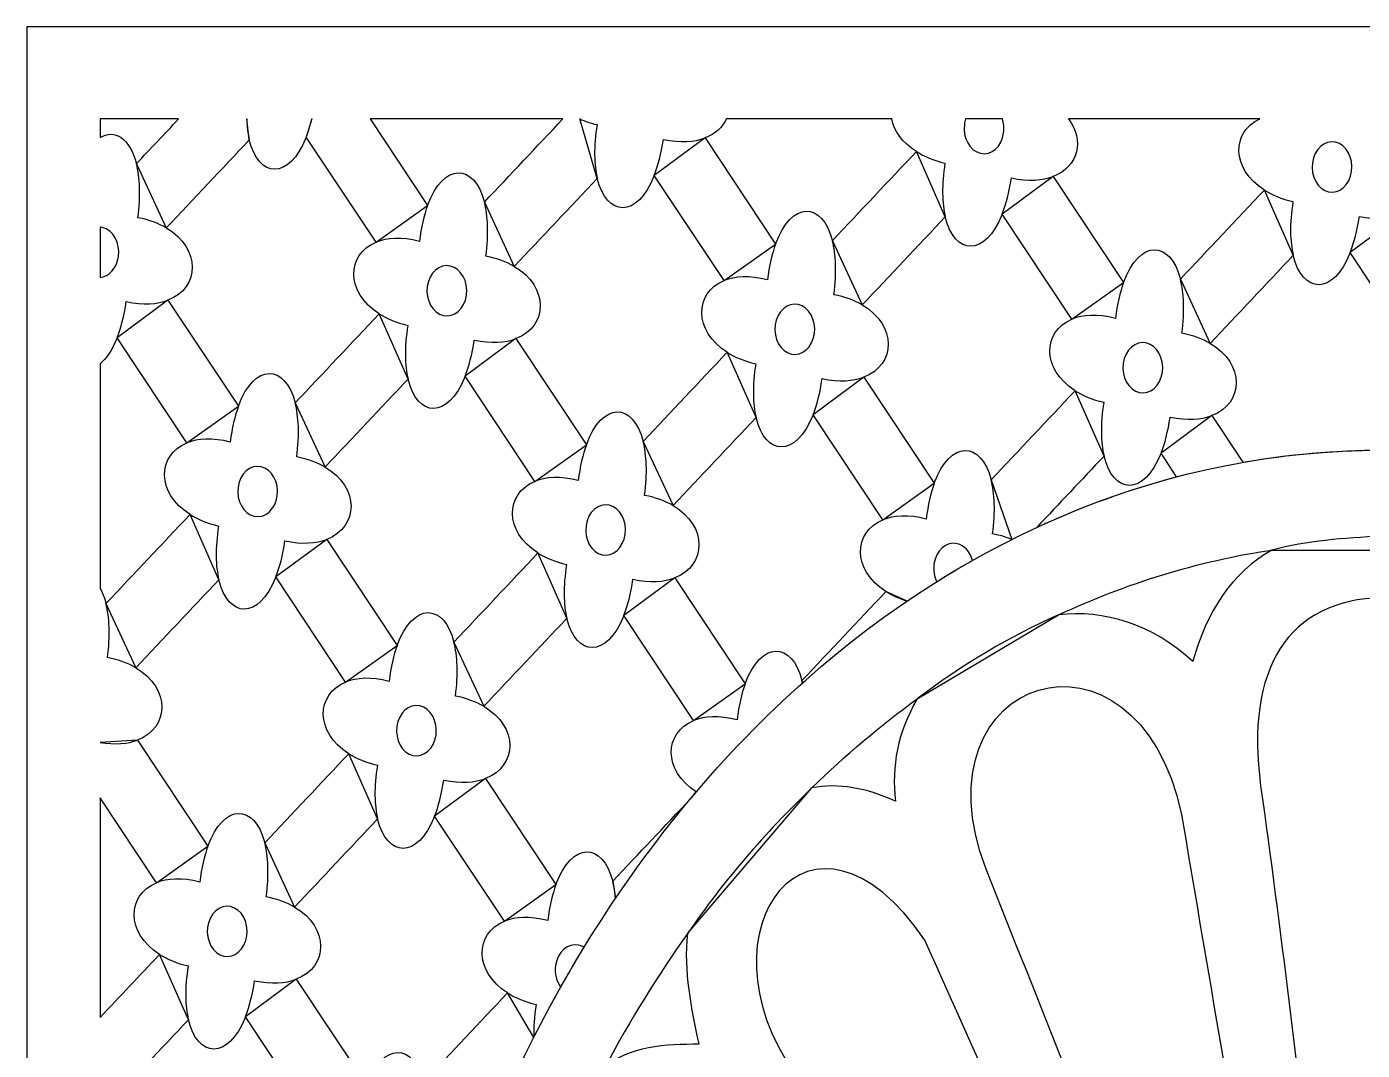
# Model space of a CAD drawing. Header units: centimetres. Extents: x 1.8 to 13.7, y -5.9 to 9.6.
# Drawn here: x 8.017 to 10.825, y 7.45 to 9.602 of the extents above; entities that cross this region are included whole.
import ezdxf

# ---------------------------------------------------------------- set-up
doc = ezdxf.new("R2010")
doc.units = ezdxf.units.CM
doc.header["$MEASUREMENT"] = 0
doc.layers.add('layer 1', color=7, linetype='Continuous')

msp = doc.modelspace()

# ---------------------------------------------------------------- linework, layer by layer
at = {"layer": 'layer 1', "color": 250}
for points, knots in [([(8.01713, 9.60241), (8.01713, 9.60241), (13.71558, 9.60241), (13.71558, 9.60241), (13.71558, 9.60241), (13.71558, 9.60241), (13.71558, -5.90262), (13.71558, -5.90262), (13.71558, -5.90262), (13.71558, -5.90262), (8.01713, -5.90262), (8.01713, -5.90262), (8.01713, -5.90262), (8.01713, -5.90262), (8.01713, 9.60241), (8.01713, 9.60241)], [0, 0, 0, 0, 0.2, 0.2, 0.2, 0.2, 0.4, 0.4, 0.4, 0.4, 0.6, 0.6, 0.6, 0.6, 1, 1, 1, 1]), ([(8.33637, 9.40844), (8.30684, 9.3771), (8.2773, 9.34574), (8.24775, 9.3144), (8.24775, 9.3144), (8.23397, 9.3685), (8.20144, 9.38808), (8.1712, 9.36942), (8.1712, 9.36942), (8.1712, 9.36942), (8.1712, 9.40844), (8.1712, 9.40844), (8.1712, 9.40844), (8.1712, 9.40844), (8.33637, 9.40844), (8.33637, 9.40844)], [0, 0, 0, 0, 0.2, 0.2, 0.2, 0.2, 0.4, 0.4, 0.4, 0.4, 0.6, 0.6, 0.6, 0.6, 1, 1, 1, 1]), ([(8.48507, 9.36455), (8.48202, 9.37731), (8.4801, 9.39197), (8.47956, 9.40844), (8.47956, 9.40844), (8.47956, 9.40844), (8.48507, 9.36455), (8.48507, 9.36455)], [0, 0, 0, 0, 0.3333333, 0.3333333, 0.3333333, 0.3333333, 1, 1, 1, 1]), ([(8.6167, 9.40844), (8.61324, 9.39427), (8.60923, 9.38159), (8.60478, 9.37035), (8.60478, 9.37035), (8.60478, 9.37035), (8.6167, 9.40844), (8.6167, 9.40844)], [0, 0, 0, 0, 0.3333333, 0.3333333, 0.3333333, 0.3333333, 1, 1, 1, 1]), ([(9.14413, 9.40844), (9.08916, 9.35012), (9.0342, 9.29181), (8.97923, 9.23349), (8.97923, 9.23349), (8.95817, 9.31614), (8.89335, 9.31824), (8.85978, 9.22642), (8.85978, 9.22642), (8.85978, 9.22642), (8.73898, 9.40844), (8.73898, 9.40844), (8.73898, 9.40844), (8.73898, 9.40844), (9.14413, 9.40844), (9.14413, 9.40844)], [0, 0, 0, 0, 0.2, 0.2, 0.2, 0.2, 0.4, 0.4, 0.4, 0.4, 0.6, 0.6, 0.6, 0.6, 1, 1, 1, 1]), ([(9.21655, 9.28363), (9.20976, 9.31212), (9.2085, 9.35002), (9.21596, 9.39655), (9.21596, 9.39655), (9.20259, 9.39969), (9.19046, 9.40371), (9.17953, 9.40844), (9.17953, 9.40844), (9.17953, 9.40844), (9.21655, 9.28363), (9.21655, 9.28363)], [0, 0, 0, 0, 0.25, 0.25, 0.25, 0.25, 0.5, 0.5, 0.5, 0.5, 1, 1, 1, 1]), ([(9.83543, 9.40844), (9.84042, 9.38389), (9.85736, 9.35886), (9.88733, 9.33995), (9.88733, 9.33995), (9.82846, 9.27749), (9.76958, 9.21504), (9.71072, 9.15257), (9.71072, 9.15257), (9.68964, 9.23522), (9.62484, 9.23732), (9.59126, 9.14552), (9.59126, 9.14552), (9.59126, 9.14552), (9.44321, 9.36858), (9.44321, 9.36858), (9.44321, 9.36858), (9.46509, 9.37694), (9.48012, 9.39134), (9.48795, 9.40844), (9.48795, 9.40844), (9.48795, 9.40844), (9.83543, 9.40844), (9.83543, 9.40844)], [0, 0, 0, 0, 0.1428571, 0.1428571, 0.1428571, 0.1428571, 0.2857143, 0.2857143, 0.2857143, 0.2857143, 0.4285714, 0.4285714, 0.4285714, 0.4285714, 0.5714286, 0.5714286, 0.5714286, 0.5714286, 0.7142857, 0.7142857, 0.7142857, 0.7142857, 1, 1, 1, 1]), ([(10.07071, 9.37911), (10.0667, 9.35042), (10.04494, 9.33115), (10.02225, 9.3362), (10.02225, 9.3362), (9.99956, 9.34127), (9.98432, 9.36879), (9.98832, 9.39748), (9.98832, 9.39748), (9.98885, 9.40131), (9.9897, 9.40497), (9.99084, 9.40844), (9.99084, 9.40844), (9.99084, 9.40844), (10.06816, 9.40844), (10.06816, 9.40844), (10.06816, 9.40844), (10.07111, 9.39945), (10.07213, 9.38936), (10.07071, 9.37911)], [0, 0, 0, 0, 0.1666667, 0.1666667, 0.1666667, 0.1666667, 0.3333333, 0.3333333, 0.3333333, 0.3333333, 0.5, 0.5, 0.5, 0.5, 0.6666667, 0.6666667, 0.6666667, 0.6666667, 1, 1, 1, 1]), ([(10.60948, 9.40844), (10.54993, 9.38188), (10.54826, 9.30358), (10.61881, 9.25903), (10.61881, 9.25903), (10.55993, 9.19657), (10.50106, 9.13412), (10.4422, 9.07167), (10.4422, 9.07167), (10.42114, 9.1543), (10.35632, 9.15641), (10.32274, 9.0646), (10.32274, 9.0646), (10.32274, 9.0646), (10.1747, 9.28768), (10.1747, 9.28768), (10.1747, 9.28768), (10.22811, 9.30805), (10.24077, 9.36452), (10.20722, 9.40844), (10.20722, 9.40844), (10.20722, 9.40844), (10.60948, 9.40844), (10.60948, 9.40844)], [0, 0, 0, 0, 0.1428571, 0.1428571, 0.1428571, 0.1428571, 0.2857143, 0.2857143, 0.2857143, 0.2857143, 0.4285714, 0.4285714, 0.4285714, 0.4285714, 0.5714286, 0.5714286, 0.5714286, 0.5714286, 0.7142857, 0.7142857, 0.7142857, 0.7142857, 1, 1, 1, 1]), ([(8.48507, 9.36455), (8.5044, 9.28345), (8.56865, 9.27887), (8.60478, 9.37035), (8.60478, 9.37035), (8.60478, 9.37035), (8.75141, 9.14943), (8.75141, 9.14943), (8.75141, 9.14943), (8.68929, 9.12403), (8.68654, 9.0441), (8.75811, 8.99889), (8.75811, 8.99889), (8.69923, 8.93644), (8.64036, 8.87399), (8.58149, 8.81153), (8.58149, 8.81153), (8.56043, 8.89417), (8.49562, 8.89629), (8.46204, 8.80447), (8.46204, 8.80447), (8.46204, 8.80447), (8.314, 9.02753), (8.314, 9.02753), (8.314, 9.02753), (8.38141, 9.05327), (8.38392, 9.13648), (8.31053, 9.17937), (8.31053, 9.17937), (8.36872, 9.2411), (8.42689, 9.30282), (8.48507, 9.36455)], [0, 0, 0, 0, 0.1111111, 0.1111111, 0.1111111, 0.1111111, 0.2222222, 0.2222222, 0.2222222, 0.2222222, 0.3333333, 0.3333333, 0.3333333, 0.3333333, 0.4444444, 0.4444444, 0.4444444, 0.4444444, 0.5555556, 0.5555556, 0.5555556, 0.5555556, 0.6666667, 0.6666667, 0.6666667, 0.6666667, 0.7777778, 0.7777778, 0.7777778, 0.7777778, 1, 1, 1, 1]), ([(9.44321, 9.36858), (9.42094, 9.36008), (9.39158, 9.35784), (9.35549, 9.36546), (9.35549, 9.36546), (9.35103, 9.33515), (9.34434, 9.3099), (9.33626, 9.28943), (9.33626, 9.28943), (9.33626, 9.28943), (9.44321, 9.36858), (9.44321, 9.36858)], [0, 0, 0, 0, 0.25, 0.25, 0.25, 0.25, 0.5, 0.5, 0.5, 0.5, 1, 1, 1, 1]), ([(10.80219, 9.29819), (10.79818, 9.26951), (10.77641, 9.25023), (10.75373, 9.25529), (10.75373, 9.25529), (10.73104, 9.26036), (10.7158, 9.28787), (10.71979, 9.31656), (10.71979, 9.31656), (10.7238, 9.34524), (10.74557, 9.36452), (10.76825, 9.35946), (10.76825, 9.35946), (10.79094, 9.35441), (10.80619, 9.32687), (10.80219, 9.29819)], [0, 0, 0, 0, 0.2, 0.2, 0.2, 0.2, 0.4, 0.4, 0.4, 0.4, 0.6, 0.6, 0.6, 0.6, 1, 1, 1, 1]), ([(9.94803, 9.20271), (9.94124, 9.2312), (9.93998, 9.2691), (9.94744, 9.31563), (9.94744, 9.31563), (9.92348, 9.32127), (9.90351, 9.32973), (9.88733, 9.33995), (9.88733, 9.33995), (9.88733, 9.33995), (9.94803, 9.20271), (9.94803, 9.20271)], [0, 0, 0, 0, 0.25, 0.25, 0.25, 0.25, 0.5, 0.5, 0.5, 0.5, 1, 1, 1, 1]), ([(8.24775, 9.3144), (8.25501, 9.28593), (8.25708, 9.24788), (8.25088, 9.20082), (8.25088, 9.20082), (8.27452, 9.19633), (8.29437, 9.18883), (8.31053, 9.17937), (8.31053, 9.17937), (8.31053, 9.17937), (8.24775, 9.3144), (8.24775, 9.3144)], [0, 0, 0, 0, 0.25, 0.25, 0.25, 0.25, 0.5, 0.5, 0.5, 0.5, 1, 1, 1, 1]), ([(9.21655, 9.28363), (9.23588, 9.20253), (9.30012, 9.19795), (9.33626, 9.28943), (9.33626, 9.28943), (9.33626, 9.28943), (9.48289, 9.06851), (9.48289, 9.06851), (9.48289, 9.06851), (9.42077, 9.04311), (9.41803, 8.96316), (9.48959, 8.91798), (9.48959, 8.91798), (9.43071, 8.85552), (9.37185, 8.79307), (9.31297, 8.73061), (9.31297, 8.73061), (9.29191, 8.81325), (9.22709, 8.81537), (9.19353, 8.72355), (9.19353, 8.72355), (9.19353, 8.72355), (9.04548, 8.94663), (9.04548, 8.94663), (9.04548, 8.94663), (9.1129, 8.97235), (9.1154, 9.05557), (9.04201, 9.09845), (9.04201, 9.09845), (9.10019, 9.16018), (9.15837, 9.2219), (9.21655, 9.28363)], [0, 0, 0, 0, 0.1111111, 0.1111111, 0.1111111, 0.1111111, 0.2222222, 0.2222222, 0.2222222, 0.2222222, 0.3333333, 0.3333333, 0.3333333, 0.3333333, 0.4444444, 0.4444444, 0.4444444, 0.4444444, 0.5555556, 0.5555556, 0.5555556, 0.5555556, 0.6666667, 0.6666667, 0.6666667, 0.6666667, 0.7777778, 0.7777778, 0.7777778, 0.7777778, 1, 1, 1, 1]), ([(10.1747, 9.28766), (10.15241, 9.27916), (10.12305, 9.27692), (10.08697, 9.28452), (10.08697, 9.28452), (10.08252, 9.25423), (10.07584, 9.22898), (10.06775, 9.20853), (10.06775, 9.20853), (10.06775, 9.20853), (10.1747, 9.28766), (10.1747, 9.28766)], [0, 0, 0, 0, 0.25, 0.25, 0.25, 0.25, 0.5, 0.5, 0.5, 0.5, 1, 1, 1, 1]), ([(10.6795, 9.12179), (10.67273, 9.15028), (10.67146, 9.18818), (10.67893, 9.23472), (10.67893, 9.23472), (10.65496, 9.24035), (10.63499, 9.24881), (10.61881, 9.25903), (10.61881, 9.25903), (10.61881, 9.25903), (10.6795, 9.12179), (10.6795, 9.12179)], [0, 0, 0, 0, 0.25, 0.25, 0.25, 0.25, 0.5, 0.5, 0.5, 0.5, 1, 1, 1, 1]), ([(8.75141, 9.14943), (8.77416, 9.15874), (8.80487, 9.16073), (8.84282, 9.151), (8.84282, 9.151), (8.84637, 9.18091), (8.8523, 9.20598), (8.85978, 9.22642), (8.85978, 9.22642), (8.85978, 9.22642), (8.75141, 9.14943), (8.75141, 9.14943)], [0, 0, 0, 0, 0.25, 0.25, 0.25, 0.25, 0.5, 0.5, 0.5, 0.5, 1, 1, 1, 1]), ([(8.97923, 9.23349), (8.98649, 9.205), (8.98857, 9.16697), (8.98235, 9.1199), (8.98235, 9.1199), (9.00601, 9.11541), (9.02584, 9.10791), (9.04201, 9.09845), (9.04201, 9.09845), (9.04201, 9.09845), (8.97923, 9.23349), (8.97923, 9.23349)], [0, 0, 0, 0, 0.25, 0.25, 0.25, 0.25, 0.5, 0.5, 0.5, 0.5, 1, 1, 1, 1]), ([(8.21001, 9.11898), (8.20658, 9.09439), (8.1901, 9.07673), (8.1712, 9.07536), (8.1712, 9.07536), (8.1712, 9.07536), (8.1712, 9.18096), (8.1712, 9.18096), (8.1712, 9.18096), (8.17281, 9.18085), (8.17444, 9.1806), (8.17608, 9.18025), (8.17608, 9.18025), (8.19876, 9.17518), (8.21401, 9.14766), (8.21001, 9.11898)], [0, 0, 0, 0, 0.2, 0.2, 0.2, 0.2, 0.4, 0.4, 0.4, 0.4, 0.6, 0.6, 0.6, 0.6, 1, 1, 1, 1]), ([(9.94803, 9.20271), (9.96736, 9.12162), (10.0316, 9.11703), (10.06775, 9.20853), (10.06775, 9.20853), (10.06775, 9.20853), (10.21436, 8.9876), (10.21436, 8.9876), (10.21436, 8.9876), (10.15226, 8.96219), (10.14951, 8.88226), (10.22106, 8.83706), (10.22106, 8.83706), (10.1622, 8.7746), (10.10333, 8.71215), (10.04446, 8.6497), (10.04446, 8.6497), (10.02339, 8.73233), (9.95857, 8.73444), (9.92501, 8.64263), (9.92501, 8.64263), (9.92501, 8.64263), (9.77696, 8.86571), (9.77696, 8.86571), (9.77696, 8.86571), (9.84438, 8.89143), (9.84688, 8.97465), (9.7735, 9.01754), (9.7735, 9.01754), (9.83167, 9.07928), (9.88986, 9.14099), (9.94803, 9.20271)], [0, 0, 0, 0, 0.1111111, 0.1111111, 0.1111111, 0.1111111, 0.2222222, 0.2222222, 0.2222222, 0.2222222, 0.3333333, 0.3333333, 0.3333333, 0.3333333, 0.4444444, 0.4444444, 0.4444444, 0.4444444, 0.5555556, 0.5555556, 0.5555556, 0.5555556, 0.6666667, 0.6666667, 0.6666667, 0.6666667, 0.7777778, 0.7777778, 0.7777778, 0.7777778, 1, 1, 1, 1]), ([(10.90618, 9.20674), (10.88389, 9.19824), (10.85453, 9.19601), (10.81846, 9.20362), (10.81846, 9.20362), (10.814, 9.17333), (10.80731, 9.14806), (10.79923, 9.12761), (10.79923, 9.12761), (10.79923, 9.12761), (10.90618, 9.20674), (10.90618, 9.20674)], [0, 0, 0, 0, 0.25, 0.25, 0.25, 0.25, 0.5, 0.5, 0.5, 0.5, 1, 1, 1, 1]), ([(9.71072, 9.15257), (9.71797, 9.12409), (9.72004, 9.08605), (9.71383, 9.03898), (9.71383, 9.03898), (9.73749, 9.03449), (9.75732, 9.027), (9.77349, 9.01754), (9.77349, 9.01754), (9.77349, 9.01754), (9.71072, 9.15257), (9.71072, 9.15257)], [0, 0, 0, 0, 0.25, 0.25, 0.25, 0.25, 0.5, 0.5, 0.5, 0.5, 1, 1, 1, 1]), ([(9.48289, 9.06851), (9.50565, 9.07782), (9.53634, 9.07981), (9.57431, 9.07008), (9.57431, 9.07008), (9.57786, 9.09999), (9.58379, 9.12507), (9.59126, 9.14552), (9.59126, 9.14552), (9.59126, 9.14552), (9.48289, 9.06851), (9.48289, 9.06851)], [0, 0, 0, 0, 0.25, 0.25, 0.25, 0.25, 0.5, 0.5, 0.5, 0.5, 1, 1, 1, 1]), ([(10.91059, 8.71163), (10.89588, 8.71202), (10.88116, 8.71221), (10.86639, 8.71221), (10.86639, 8.71221), (10.76709, 8.71221), (10.66933, 8.70348), (10.57359, 8.68664), (10.57359, 8.68664), (10.57359, 8.68664), (10.50845, 8.78479), (10.50845, 8.78479), (10.50845, 8.78479), (10.57586, 8.81051), (10.57837, 8.89373), (10.50498, 8.93663), (10.50498, 8.93663), (10.56315, 8.99834), (10.62133, 9.06007), (10.6795, 9.12179), (10.6795, 9.12179), (10.69884, 9.0407), (10.76308, 9.03611), (10.79923, 9.12761), (10.79923, 9.12761), (10.79923, 9.12761), (10.94584, 8.90669), (10.94584, 8.90669), (10.94584, 8.90669), (10.88374, 8.88127), (10.88098, 8.80134), (10.95256, 8.75614), (10.95256, 8.75614), (10.93857, 8.7413), (10.92458, 8.72647), (10.91059, 8.71163)], [0, 0, 0, 0, 0.1, 0.1, 0.1, 0.1, 0.2, 0.2, 0.2, 0.2, 0.3, 0.3, 0.3, 0.3, 0.4, 0.4, 0.4, 0.4, 0.5, 0.5, 0.5, 0.5, 0.6, 0.6, 0.6, 0.6, 0.7, 0.7, 0.7, 0.7, 0.8, 0.8, 0.8, 0.8, 1, 1, 1, 1]), ([(8.94149, 9.03806), (8.93748, 9.00937), (8.91571, 8.9901), (8.89303, 8.99515), (8.89303, 8.99515), (8.87034, 9.00022), (8.8551, 9.02774), (8.85909, 9.05642), (8.85909, 9.05642), (8.8631, 9.08511), (8.88487, 9.10438), (8.90755, 9.09933), (8.90755, 9.09933), (8.93024, 9.09426), (8.94549, 9.06674), (8.94149, 9.03806)], [0, 0, 0, 0, 0.2, 0.2, 0.2, 0.2, 0.4, 0.4, 0.4, 0.4, 0.6, 0.6, 0.6, 0.6, 1, 1, 1, 1]), ([(10.4422, 9.07167), (10.44946, 9.04318), (10.45152, 9.00513), (10.44532, 8.95806), (10.44532, 8.95806), (10.46897, 8.95358), (10.48881, 8.94608), (10.50498, 8.93663), (10.50498, 8.93663), (10.50498, 8.93663), (10.4422, 9.07167), (10.4422, 9.07167)], [0, 0, 0, 0, 0.25, 0.25, 0.25, 0.25, 0.5, 0.5, 0.5, 0.5, 1, 1, 1, 1]), ([(10.21436, 8.98759), (10.23713, 8.9969), (10.26782, 8.99891), (10.30579, 8.98918), (10.30579, 8.98918), (10.30934, 9.01907), (10.31527, 9.04416), (10.32275, 9.06459), (10.32275, 9.06459), (10.32275, 9.06459), (10.21436, 8.98759), (10.21436, 8.98759)], [0, 0, 0, 0, 0.25, 0.25, 0.25, 0.25, 0.5, 0.5, 0.5, 0.5, 1, 1, 1, 1]), ([(8.314, 9.02753), (8.29171, 9.01903), (8.26235, 9.01679), (8.22628, 9.0244), (8.22628, 9.0244), (8.22182, 8.9941), (8.21513, 8.96885), (8.20705, 8.94839), (8.20705, 8.94839), (8.20705, 8.94839), (8.314, 9.02753), (8.314, 9.02753)], [0, 0, 0, 0, 0.25, 0.25, 0.25, 0.25, 0.5, 0.5, 0.5, 0.5, 1, 1, 1, 1]), ([(9.67297, 8.95714), (9.66897, 8.92846), (9.64719, 8.90918), (9.6245, 8.91423), (9.6245, 8.91423), (9.60182, 8.9193), (9.58657, 8.94682), (9.59057, 8.97551), (9.59057, 8.97551), (9.59458, 9.00419), (9.61634, 9.02346), (9.63903, 9.01841), (9.63903, 9.01841), (9.66173, 9.01336), (9.67696, 8.98582), (9.67297, 8.95714)], [0, 0, 0, 0, 0.2, 0.2, 0.2, 0.2, 0.4, 0.4, 0.4, 0.4, 0.6, 0.6, 0.6, 0.6, 1, 1, 1, 1]), ([(8.8188, 8.86166), (8.81203, 8.89015), (8.81076, 8.92805), (8.81823, 8.97458), (8.81823, 8.97458), (8.79426, 8.98022), (8.77429, 8.98867), (8.75811, 8.99889), (8.75811, 8.99889), (8.75811, 8.99889), (8.8188, 8.86166), (8.8188, 8.86166)], [0, 0, 0, 0, 0.25, 0.25, 0.25, 0.25, 0.5, 0.5, 0.5, 0.5, 1, 1, 1, 1]), ([(8.1712, 8.89331), (8.1843, 8.90426), (8.1968, 8.92245), (8.20705, 8.94839), (8.20705, 8.94839), (8.20705, 8.94839), (8.35366, 8.72746), (8.35366, 8.72746), (8.35366, 8.72746), (8.29156, 8.70206), (8.28881, 8.62213), (8.36038, 8.57692), (8.36038, 8.57692), (8.3015, 8.51447), (8.24263, 8.45202), (8.18376, 8.38956), (8.18376, 8.38956), (8.18052, 8.40228), (8.17623, 8.41308), (8.1712, 8.42194), (8.1712, 8.42194), (8.1712, 8.42194), (8.1712, 8.89331), (8.1712, 8.89331)], [0, 0, 0, 0, 0.1428571, 0.1428571, 0.1428571, 0.1428571, 0.2857143, 0.2857143, 0.2857143, 0.2857143, 0.4285714, 0.4285714, 0.4285714, 0.4285714, 0.5714286, 0.5714286, 0.5714286, 0.5714286, 0.7142857, 0.7142857, 0.7142857, 0.7142857, 1, 1, 1, 1]), ([(9.04548, 8.94663), (9.02319, 8.93812), (8.99383, 8.93587), (8.95776, 8.94349), (8.95776, 8.94349), (8.9533, 8.91318), (8.94661, 8.88793), (8.93853, 8.86747), (8.93853, 8.86747), (8.93853, 8.86747), (9.04548, 8.94663), (9.04548, 8.94663)], [0, 0, 0, 0, 0.25, 0.25, 0.25, 0.25, 0.5, 0.5, 0.5, 0.5, 1, 1, 1, 1]), ([(10.40444, 8.87622), (10.40045, 8.84754), (10.37868, 8.82826), (10.35599, 8.83333), (10.35599, 8.83333), (10.33331, 8.83839), (10.31806, 8.8659), (10.32206, 8.89459), (10.32206, 8.89459), (10.32606, 8.92329), (10.34782, 8.94255), (10.37052, 8.93749), (10.37052, 8.93749), (10.39321, 8.93244), (10.40845, 8.90491), (10.40444, 8.87622)], [0, 0, 0, 0, 0.2, 0.2, 0.2, 0.2, 0.4, 0.4, 0.4, 0.4, 0.6, 0.6, 0.6, 0.6, 1, 1, 1, 1]), ([(9.55029, 8.78074), (9.54351, 8.80923), (9.54224, 8.84713), (9.54971, 8.89366), (9.54971, 8.89366), (9.52575, 8.8993), (9.50577, 8.90776), (9.48959, 8.91798), (9.48959, 8.91798), (9.48959, 8.91798), (9.55029, 8.78074), (9.55029, 8.78074)], [0, 0, 0, 0, 0.25, 0.25, 0.25, 0.25, 0.5, 0.5, 0.5, 0.5, 1, 1, 1, 1]), ([(8.8188, 8.86166), (8.83814, 8.78056), (8.90239, 8.77598), (8.93853, 8.86747), (8.93853, 8.86747), (8.93853, 8.86747), (9.08514, 8.64655), (9.08514, 8.64655), (9.08514, 8.64655), (9.02304, 8.62114), (9.02028, 8.54121), (9.09185, 8.49602), (9.09185, 8.49602), (9.03298, 8.43355), (8.9741, 8.3711), (8.91524, 8.30864), (8.91524, 8.30864), (8.89417, 8.3913), (8.82936, 8.3934), (8.79578, 8.30158), (8.79578, 8.30158), (8.79578, 8.30158), (8.64775, 8.52466), (8.64775, 8.52466), (8.64775, 8.52466), (8.71516, 8.55038), (8.71767, 8.6336), (8.64428, 8.6765), (8.64428, 8.6765), (8.70245, 8.73821), (8.76063, 8.79994), (8.8188, 8.86166)], [0, 0, 0, 0, 0.1111111, 0.1111111, 0.1111111, 0.1111111, 0.2222222, 0.2222222, 0.2222222, 0.2222222, 0.3333333, 0.3333333, 0.3333333, 0.3333333, 0.4444444, 0.4444444, 0.4444444, 0.4444444, 0.5555556, 0.5555556, 0.5555556, 0.5555556, 0.6666667, 0.6666667, 0.6666667, 0.6666667, 0.7777778, 0.7777778, 0.7777778, 0.7777778, 1, 1, 1, 1]), ([(9.77696, 8.86571), (9.75467, 8.85719), (9.72532, 8.85495), (9.68923, 8.86257), (9.68923, 8.86257), (9.68478, 8.83228), (9.67809, 8.80701), (9.67001, 8.78656), (9.67001, 8.78656), (9.67001, 8.78656), (9.77696, 8.86571), (9.77696, 8.86571)], [0, 0, 0, 0, 0.25, 0.25, 0.25, 0.25, 0.5, 0.5, 0.5, 0.5, 1, 1, 1, 1]), ([(10.28177, 8.69982), (10.27498, 8.72831), (10.27373, 8.76623), (10.28118, 8.81276), (10.28118, 8.81276), (10.25723, 8.81838), (10.23726, 8.82684), (10.22106, 8.83706), (10.22106, 8.83706), (10.22106, 8.83706), (10.28177, 8.69982), (10.28177, 8.69982)], [0, 0, 0, 0, 0.25, 0.25, 0.25, 0.25, 0.5, 0.5, 0.5, 0.5, 1, 1, 1, 1]), ([(8.35366, 8.72746), (8.37643, 8.73677), (8.40712, 8.73878), (8.44509, 8.72904), (8.44509, 8.72904), (8.44864, 8.75894), (8.45457, 8.78403), (8.46204, 8.80447), (8.46204, 8.80447), (8.46204, 8.80447), (8.35366, 8.72746), (8.35366, 8.72746)], [0, 0, 0, 0, 0.25, 0.25, 0.25, 0.25, 0.5, 0.5, 0.5, 0.5, 1, 1, 1, 1]), ([(8.58149, 8.81152), (8.58876, 8.78304), (8.59082, 8.745), (8.58462, 8.69793), (8.58462, 8.69793), (8.60827, 8.69344), (8.62811, 8.68594), (8.64428, 8.67648), (8.64428, 8.67648), (8.64428, 8.67648), (8.58149, 8.81152), (8.58149, 8.81152)], [0, 0, 0, 0, 0.25, 0.25, 0.25, 0.25, 0.5, 0.5, 0.5, 0.5, 1, 1, 1, 1]), ([(9.55029, 8.78074), (9.56963, 8.69965), (9.63387, 8.69506), (9.67001, 8.78656), (9.67001, 8.78656), (9.67001, 8.78656), (9.81663, 8.56564), (9.81663, 8.56564), (9.81663, 8.56564), (9.75452, 8.54024), (9.75176, 8.46029), (9.82333, 8.41509), (9.82333, 8.41509), (9.76446, 8.35263), (9.70559, 8.29018), (9.64672, 8.22773), (9.64672, 8.22773), (9.62566, 8.31036), (9.56084, 8.31248), (9.52726, 8.22066), (9.52726, 8.22066), (9.52726, 8.22066), (9.37923, 8.44374), (9.37923, 8.44374), (9.37923, 8.44374), (9.44663, 8.46946), (9.44915, 8.55268), (9.37576, 8.59558), (9.37576, 8.59558), (9.43394, 8.65729), (9.49211, 8.71902), (9.55029, 8.78074)], [0, 0, 0, 0, 0.1111111, 0.1111111, 0.1111111, 0.1111111, 0.2222222, 0.2222222, 0.2222222, 0.2222222, 0.3333333, 0.3333333, 0.3333333, 0.3333333, 0.4444444, 0.4444444, 0.4444444, 0.4444444, 0.5555556, 0.5555556, 0.5555556, 0.5555556, 0.6666667, 0.6666667, 0.6666667, 0.6666667, 0.7777778, 0.7777778, 0.7777778, 0.7777778, 1, 1, 1, 1]), ([(10.50845, 8.78479), (10.48616, 8.77629), (10.4568, 8.77404), (10.42071, 8.78165), (10.42071, 8.78165), (10.41625, 8.75136), (10.40958, 8.72611), (10.4015, 8.70564), (10.4015, 8.70564), (10.4015, 8.70564), (10.50845, 8.78479), (10.50845, 8.78479)], [0, 0, 0, 0, 0.25, 0.25, 0.25, 0.25, 0.5, 0.5, 0.5, 0.5, 1, 1, 1, 1]), ([(13.56158, 6.32335), (13.58597, 6.68751), (13.33449, 7.01654), (12.84478, 6.99225), (12.84478, 6.99225), (12.69162, 7.49438), (12.42203, 7.92436), (12.07824, 8.22883), (12.07824, 8.22883), (11.73444, 8.53329), (11.31642, 8.71221), (10.86639, 8.71221), (10.86639, 8.71221), (10.41637, 8.71221), (9.99836, 8.53329), (9.65456, 8.22883), (9.65456, 8.22883), (9.31076, 7.92436), (9.04118, 7.49438), (8.88802, 6.99225), (8.88802, 6.99225), (8.39325, 7.0168), (8.14166, 6.68069), (8.17207, 6.31206), (8.17207, 6.31206), (8.17207, 6.31206), (13.56158, 6.32335), (13.56158, 6.32335)], [0, 0, 0, 0, 0.125, 0.125, 0.125, 0.125, 0.25, 0.25, 0.25, 0.25, 0.375, 0.375, 0.375, 0.375, 0.5, 0.5, 0.5, 0.5, 0.625, 0.625, 0.625, 0.625, 0.75, 0.75, 0.75, 0.75, 1, 1, 1, 1]), ([(9.08516, 8.64654), (9.10791, 8.65585), (9.13861, 8.65786), (9.17657, 8.64812), (9.17657, 8.64812), (9.18012, 8.67802), (9.18605, 8.70311), (9.19353, 8.72355), (9.19353, 8.72355), (9.19353, 8.72355), (9.08516, 8.64654), (9.08516, 8.64654)], [0, 0, 0, 0, 0.25, 0.25, 0.25, 0.25, 0.5, 0.5, 0.5, 0.5, 1, 1, 1, 1]), ([(9.31297, 8.73061), (9.32024, 8.70212), (9.3223, 8.66408), (9.3161, 8.61701), (9.3161, 8.61701), (9.33975, 8.61252), (9.35959, 8.60503), (9.37576, 8.59558), (9.37576, 8.59558), (9.37576, 8.59558), (9.31297, 8.73061), (9.31297, 8.73061)], [0, 0, 0, 0, 0.25, 0.25, 0.25, 0.25, 0.5, 0.5, 0.5, 0.5, 1, 1, 1, 1]), ([(10.43438, 8.65608), (10.33358, 8.62951), (10.23536, 8.59382), (10.1403, 8.54975), (10.1403, 8.54975), (10.18746, 8.59978), (10.23462, 8.64979), (10.28177, 8.69982), (10.28177, 8.69982), (10.3011, 8.61873), (10.36535, 8.61414), (10.4015, 8.70564), (10.4015, 8.70564), (10.4015, 8.70564), (10.43438, 8.65608), (10.43438, 8.65608)], [0, 0, 0, 0, 0.2, 0.2, 0.2, 0.2, 0.4, 0.4, 0.4, 0.4, 0.6, 0.6, 0.6, 0.6, 1, 1, 1, 1]), ([(8.54374, 8.61609), (8.53975, 8.5874), (8.51798, 8.56813), (8.49529, 8.5732), (8.49529, 8.5732), (8.47261, 8.57825), (8.45736, 8.60577), (8.46136, 8.63445), (8.46136, 8.63445), (8.46536, 8.66314), (8.48712, 8.68241), (8.50982, 8.67736), (8.50982, 8.67736), (8.53251, 8.67231), (8.54775, 8.64479), (8.54374, 8.61609)], [0, 0, 0, 0, 0.2, 0.2, 0.2, 0.2, 0.4, 0.4, 0.4, 0.4, 0.6, 0.6, 0.6, 0.6, 1, 1, 1, 1]), ([(10.04446, 8.6497), (10.05171, 8.62121), (10.05379, 8.58316), (10.04758, 8.53609), (10.04758, 8.53609), (10.06244, 8.53327), (10.07578, 8.52927), (10.08767, 8.52435), (10.08767, 8.52435), (10.08767, 8.52435), (10.04446, 8.6497), (10.04446, 8.6497)], [0, 0, 0, 0, 0.25, 0.25, 0.25, 0.25, 0.5, 0.5, 0.5, 0.5, 1, 1, 1, 1]), ([(9.81663, 8.56564), (9.83938, 8.57493), (9.87009, 8.57694), (9.90806, 8.56721), (9.90806, 8.56721), (9.91161, 8.59711), (9.91753, 8.62219), (9.92501, 8.64263), (9.92501, 8.64263), (9.92501, 8.64263), (9.81663, 8.56564), (9.81663, 8.56564)], [0, 0, 0, 0, 0.25, 0.25, 0.25, 0.25, 0.5, 0.5, 0.5, 0.5, 1, 1, 1, 1]), ([(9.27523, 8.53517), (9.27122, 8.50649), (9.24946, 8.48723), (9.22677, 8.49228), (9.22677, 8.49228), (9.20409, 8.49733), (9.18884, 8.52485), (9.19284, 8.55354), (9.19284, 8.55354), (9.19683, 8.58224), (9.21861, 8.60149), (9.2413, 8.59644), (9.2413, 8.59644), (9.26399, 8.59139), (9.27923, 8.56385), (9.27523, 8.53517)], [0, 0, 0, 0, 0.2, 0.2, 0.2, 0.2, 0.4, 0.4, 0.4, 0.4, 0.6, 0.6, 0.6, 0.6, 1, 1, 1, 1]), ([(8.42107, 8.43969), (8.41428, 8.4682), (8.41303, 8.5061), (8.42048, 8.55263), (8.42048, 8.55263), (8.39653, 8.55827), (8.37656, 8.5667), (8.36038, 8.57692), (8.36038, 8.57692), (8.36038, 8.57692), (8.42107, 8.43969), (8.42107, 8.43969)], [0, 0, 0, 0, 0.25, 0.25, 0.25, 0.25, 0.5, 0.5, 0.5, 0.5, 1, 1, 1, 1]), ([(8.64775, 8.52466), (8.62546, 8.51615), (8.5961, 8.51392), (8.56001, 8.52152), (8.56001, 8.52152), (8.55555, 8.49123), (8.54888, 8.46596), (8.5408, 8.44551), (8.5408, 8.44551), (8.5408, 8.44551), (8.64775, 8.52466), (8.64775, 8.52466)], [0, 0, 0, 0, 0.25, 0.25, 0.25, 0.25, 0.5, 0.5, 0.5, 0.5, 1, 1, 1, 1]), ([(10.00515, 8.48028), (9.97985, 8.46596), (9.9548, 8.45104), (9.93003, 8.43553), (9.93003, 8.43553), (9.92476, 8.44622), (9.92246, 8.45929), (9.92432, 8.47263), (9.92432, 8.47263), (9.92833, 8.50132), (9.95009, 8.52059), (9.97278, 8.51552), (9.97278, 8.51552), (9.98834, 8.51206), (10.00041, 8.49801), (10.00515, 8.48028)], [0, 0, 0, 0, 0.2, 0.2, 0.2, 0.2, 0.4, 0.4, 0.4, 0.4, 0.6, 0.6, 0.6, 0.6, 1, 1, 1, 1]), ([(10.63468, 8.50226), (10.70819, 8.52109), (10.78436, 8.52764), (10.86639, 8.53106), (10.86639, 8.53106), (10.94843, 8.52764), (11.0246, 8.52109), (11.09812, 8.50226), (11.09812, 8.50226), (11.09812, 8.50226), (10.63468, 8.50226), (10.63468, 8.50226)], [0, 0, 0, 0, 0.25, 0.25, 0.25, 0.25, 0.5, 0.5, 0.5, 0.5, 1, 1, 1, 1]), ([(9.15256, 8.35879), (9.14576, 8.38726), (9.1445, 8.42518), (9.15197, 8.47171), (9.15197, 8.47171), (9.12801, 8.47733), (9.10803, 8.48579), (9.09185, 8.49602), (9.09185, 8.49602), (9.09185, 8.49602), (9.15256, 8.35879), (9.15256, 8.35879)], [0, 0, 0, 0, 0.25, 0.25, 0.25, 0.25, 0.5, 0.5, 0.5, 0.5, 1, 1, 1, 1]), ([(10.63468, 8.50226), (10.47901, 8.47898), (10.32882, 8.43256), (10.18631, 8.36582), (10.18631, 8.36582), (10.28032, 8.37703), (10.38341, 8.34713), (10.46834, 8.2675), (10.46834, 8.2675), (10.49656, 8.37158), (10.55125, 8.45556), (10.63468, 8.50226)], [0, 0, 0, 0, 0.25, 0.25, 0.25, 0.25, 0.5, 0.5, 0.5, 0.5, 1, 1, 1, 1]), ([(8.42107, 8.43969), (8.4404, 8.35859), (8.50465, 8.35401), (8.5408, 8.44551), (8.5408, 8.44551), (8.5408, 8.44551), (8.68741, 8.22458), (8.68741, 8.22458), (8.68741, 8.22458), (8.62531, 8.19919), (8.62255, 8.11924), (8.69411, 8.07405), (8.69411, 8.07405), (8.63523, 8.01158), (8.57637, 7.94913), (8.51751, 7.88667), (8.51751, 7.88667), (8.49643, 7.96933), (8.43162, 7.97143), (8.39805, 7.87963), (8.39805, 7.87963), (8.39805, 7.87963), (8.25, 8.10269), (8.25, 8.10269), (8.25, 8.10269), (8.31742, 8.12841), (8.31992, 8.21163), (8.24655, 8.25453), (8.24655, 8.25453), (8.30472, 8.31626), (8.3629, 8.37797), (8.42107, 8.43969)], [0, 0, 0, 0, 0.1111111, 0.1111111, 0.1111111, 0.1111111, 0.2222222, 0.2222222, 0.2222222, 0.2222222, 0.3333333, 0.3333333, 0.3333333, 0.3333333, 0.4444444, 0.4444444, 0.4444444, 0.4444444, 0.5555556, 0.5555556, 0.5555556, 0.5555556, 0.6666667, 0.6666667, 0.6666667, 0.6666667, 0.7777778, 0.7777778, 0.7777778, 0.7777778, 1, 1, 1, 1]), ([(9.37923, 8.44374), (9.35694, 8.43524), (9.32758, 8.43299), (9.2915, 8.4406), (9.2915, 8.4406), (9.28704, 8.41031), (9.28036, 8.38506), (9.27227, 8.36459), (9.27227, 8.36459), (9.27227, 8.36459), (9.37923, 8.44374), (9.37923, 8.44374)], [0, 0, 0, 0, 0.25, 0.25, 0.25, 0.25, 0.5, 0.5, 0.5, 0.5, 1, 1, 1, 1]), ([(9.86794, 8.39499), (9.85072, 8.4003), (9.83589, 8.40717), (9.82333, 8.41509), (9.82333, 8.41509), (9.82333, 8.41509), (9.86794, 8.39499), (9.86794, 8.39499)], [0, 0, 0, 0, 0.3333333, 0.3333333, 0.3333333, 0.3333333, 1, 1, 1, 1]), ([(10.86639, 6.16571), (10.86639, 6.16571), (10.84072, 6.16457), (10.84072, 6.16457), (10.84072, 6.16457), (10.75558, 6.76814), (10.69613, 7.40304), (10.611, 8.00661), (10.611, 8.00661), (10.57757, 8.25215), (10.66918, 8.39836), (10.86639, 8.40186), (10.86639, 8.40186), (11.06361, 8.39836), (11.15521, 8.25215), (11.12179, 8.00661), (11.12179, 8.00661), (11.03665, 7.40304), (10.9772, 6.76814), (10.89207, 6.16457), (10.89207, 6.16457), (10.89207, 6.16457), (10.86639, 6.16571), (10.86639, 6.16571)], [0, 0, 0, 0, 0.1428571, 0.1428571, 0.1428571, 0.1428571, 0.2857143, 0.2857143, 0.2857143, 0.2857143, 0.4285714, 0.4285714, 0.4285714, 0.4285714, 0.5714286, 0.5714286, 0.5714286, 0.5714286, 0.7142857, 0.7142857, 0.7142857, 0.7142857, 1, 1, 1, 1]), ([(8.18376, 8.38956), (8.19101, 8.36107), (8.19309, 8.32303), (8.18688, 8.27596), (8.18688, 8.27596), (8.21054, 8.27147), (8.23037, 8.26397), (8.24653, 8.25453), (8.24653, 8.25453), (8.24653, 8.25453), (8.18376, 8.38956), (8.18376, 8.38956)], [0, 0, 0, 0, 0.25, 0.25, 0.25, 0.25, 0.5, 0.5, 0.5, 0.5, 1, 1, 1, 1]), ([(10.71054, 6.13002), (10.7232, 6.13553), (10.73723, 6.14138), (10.75079, 6.14575), (10.75079, 6.14575), (10.649, 6.74543), (10.54636, 7.34683), (10.44456, 7.94652), (10.44456, 7.94652), (10.35044, 8.38647), (9.87641, 8.2419), (10.03387, 7.83107), (10.03387, 7.83107), (10.25942, 7.26498), (10.48498, 6.69611), (10.71054, 6.13002)], [0, 0, 0, 0, 0.2, 0.2, 0.2, 0.2, 0.4, 0.4, 0.4, 0.4, 0.6, 0.6, 0.6, 0.6, 1, 1, 1, 1]), ([(9.4247, 7.99372), (9.42067, 7.98896), (9.41665, 7.98418), (9.41262, 7.97938), (9.41262, 7.97938), (9.35808, 7.9215), (9.30353, 7.86363), (9.24899, 7.80576), (9.24899, 7.80576), (9.22791, 7.88841), (9.16311, 7.89051), (9.12953, 7.79869), (9.12953, 7.79869), (9.12953, 7.79869), (8.98148, 8.02177), (8.98148, 8.02177), (8.98148, 8.02177), (9.0489, 8.04749), (9.0514, 8.13072), (8.97802, 8.17361), (8.97802, 8.17361), (9.03619, 8.23534), (9.09438, 8.29706), (9.15256, 8.35879), (9.15256, 8.35879), (9.17188, 8.27768), (9.23612, 8.27309), (9.27227, 8.36459), (9.27227, 8.36459), (9.27227, 8.36459), (9.41889, 8.14367), (9.41889, 8.14367), (9.41889, 8.14367), (9.35704, 8.11837), (9.35407, 8.039), (9.4247, 7.99372)], [0, 0, 0, 0, 0.1, 0.1, 0.1, 0.1, 0.2, 0.2, 0.2, 0.2, 0.3, 0.3, 0.3, 0.3, 0.4, 0.4, 0.4, 0.4, 0.5, 0.5, 0.5, 0.5, 0.6, 0.6, 0.6, 0.6, 0.7, 0.7, 0.7, 0.7, 0.8, 0.8, 0.8, 0.8, 1, 1, 1, 1]), ([(9.88861, 8.18913), (9.9855, 8.26289), (10.08488, 8.32089), (10.18631, 8.36582), (10.18631, 8.36582), (10.18631, 8.36582), (9.88861, 8.18913), (9.88861, 8.18913)], [0, 0, 0, 0, 0.3333333, 0.3333333, 0.3333333, 0.3333333, 1, 1, 1, 1]), ([(8.68741, 8.22458), (8.71017, 8.23388), (8.74088, 8.23589), (8.77884, 8.22615), (8.77884, 8.22615), (8.78239, 8.25605), (8.78832, 8.28114), (8.79578, 8.30158), (8.79578, 8.30158), (8.79578, 8.30158), (8.68741, 8.22458), (8.68741, 8.22458)], [0, 0, 0, 0, 0.25, 0.25, 0.25, 0.25, 0.5, 0.5, 0.5, 0.5, 1, 1, 1, 1]), ([(8.91524, 8.30864), (8.9225, 8.28015), (8.92457, 8.24211), (8.91837, 8.19506), (8.91837, 8.19506), (8.94201, 8.19057), (8.96186, 8.18306), (8.97802, 8.17361), (8.97802, 8.17361), (8.97802, 8.17361), (8.91524, 8.30864), (8.91524, 8.30864)], [0, 0, 0, 0, 0.25, 0.25, 0.25, 0.25, 0.5, 0.5, 0.5, 0.5, 1, 1, 1, 1]), ([(9.64672, 8.22773), (9.64713, 8.22614), (9.64751, 8.22452), (9.64788, 8.22287), (9.64788, 8.22287), (9.64788, 8.22287), (9.64672, 8.22773), (9.64672, 8.22773)], [0, 0, 0, 0, 0.3333333, 0.3333333, 0.3333333, 0.3333333, 1, 1, 1, 1]), ([(9.41889, 8.14367), (9.44165, 8.15296), (9.47236, 8.15497), (9.51031, 8.14524), (9.51031, 8.14524), (9.51386, 8.17514), (9.51979, 8.20022), (9.52726, 8.22066), (9.52726, 8.22066), (9.52726, 8.22066), (9.41889, 8.14367), (9.41889, 8.14367)], [0, 0, 0, 0, 0.25, 0.25, 0.25, 0.25, 0.5, 0.5, 0.5, 0.5, 1, 1, 1, 1]), ([(8.87749, 8.1132), (8.87349, 8.08453), (8.85173, 8.06526), (8.82904, 8.07031), (8.82904, 8.07031), (8.80634, 8.07536), (8.7911, 8.1029), (8.79511, 8.13158), (8.79511, 8.13158), (8.7991, 8.16027), (8.82087, 8.17954), (8.84355, 8.17449), (8.84355, 8.17449), (8.86625, 8.16942), (8.88149, 8.1419), (8.87749, 8.1132)], [0, 0, 0, 0, 0.2, 0.2, 0.2, 0.2, 0.4, 0.4, 0.4, 0.4, 0.6, 0.6, 0.6, 0.6, 1, 1, 1, 1]), ([(9.88861, 8.18913), (9.81155, 8.13298), (9.73773, 8.07041), (9.66766, 8.00201), (9.66766, 8.00201), (9.72217, 8.01296), (9.78462, 8.00157), (9.8431, 7.97407), (9.8431, 7.97407), (9.83496, 8.04825), (9.84783, 8.11743), (9.88861, 8.18913)], [0, 0, 0, 0, 0.25, 0.25, 0.25, 0.25, 0.5, 0.5, 0.5, 0.5, 1, 1, 1, 1]), ([(8.25, 8.10269), (8.22958, 8.0949), (8.20322, 8.09237), (8.1712, 8.09785), (8.1712, 8.09785), (8.1712, 8.09785), (8.25, 8.10269), (8.25, 8.10269)], [0, 0, 0, 0, 0.3333333, 0.3333333, 0.3333333, 0.3333333, 1, 1, 1, 1]), ([(8.75482, 7.93682), (8.74803, 7.96531), (8.74676, 8.00321), (8.75423, 8.04974), (8.75423, 8.04974), (8.73027, 8.05538), (8.7103, 8.06383), (8.69411, 8.07405), (8.69411, 8.07405), (8.69411, 8.07405), (8.75482, 7.93682), (8.75482, 7.93682)], [0, 0, 0, 0, 0.25, 0.25, 0.25, 0.25, 0.5, 0.5, 0.5, 0.5, 1, 1, 1, 1]), ([(8.98148, 8.02177), (8.9592, 8.01327), (8.92984, 8.01103), (8.89376, 8.01863), (8.89376, 8.01863), (8.8893, 7.98834), (8.88263, 7.96309), (8.87454, 7.94263), (8.87454, 7.94263), (8.87454, 7.94263), (8.98148, 8.02177), (8.98148, 8.02177)], [0, 0, 0, 0, 0.25, 0.25, 0.25, 0.25, 0.5, 0.5, 0.5, 0.5, 1, 1, 1, 1]), ([(9.40663, 7.69638), (9.48089, 7.8047), (9.5679, 7.90658), (9.66766, 8.00201), (9.66766, 8.00201), (9.66766, 8.00201), (9.40663, 7.69638), (9.40663, 7.69638)], [0, 0, 0, 0, 0.3333333, 0.3333333, 0.3333333, 0.3333333, 1, 1, 1, 1]), ([(9.90491, 7.68213), (10.14473, 7.14751), (10.38456, 6.61288), (10.62438, 6.07826), (10.62438, 6.07826), (10.60451, 6.06208), (10.5854, 6.04527), (10.56765, 6.02731), (10.56765, 6.02731), (10.25582, 6.48486), (9.94398, 6.94241), (9.63215, 7.39998), (9.63215, 7.39998), (9.4173, 7.70773), (9.67005, 8.02835), (9.90491, 7.68213)], [0, 0, 0, 0, 0.2, 0.2, 0.2, 0.2, 0.4, 0.4, 0.4, 0.4, 0.6, 0.6, 0.6, 0.6, 1, 1, 1, 1]), ([(8.1712, 7.98115), (8.1712, 7.98115), (8.28968, 7.80261), (8.28968, 7.80261), (8.28968, 7.80261), (8.22756, 7.77722), (8.22481, 7.69727), (8.29638, 7.65208), (8.29638, 7.65208), (8.25465, 7.60782), (8.21292, 7.56355), (8.1712, 7.51927), (8.1712, 7.51927), (8.1712, 7.51927), (8.1712, 7.98115), (8.1712, 7.98115)], [0, 0, 0, 0, 0.2, 0.2, 0.2, 0.2, 0.4, 0.4, 0.4, 0.4, 0.6, 0.6, 0.6, 0.6, 1, 1, 1, 1]), ([(8.75482, 7.93682), (8.77415, 7.85572), (8.83839, 7.85114), (8.87454, 7.94263), (8.87454, 7.94263), (8.87454, 7.94263), (9.02116, 7.7217), (9.02116, 7.7217), (9.02116, 7.7217), (8.95904, 7.6963), (8.9563, 7.61637), (9.02785, 7.57116), (9.02785, 7.57116), (8.96899, 7.50871), (8.91012, 7.44626), (8.85124, 7.3838), (8.85124, 7.3838), (8.83018, 7.46644), (8.76536, 7.46856), (8.7318, 7.37674), (8.7318, 7.37674), (8.7318, 7.37674), (8.58375, 7.59982), (8.58375, 7.59982), (8.58375, 7.59982), (8.65116, 7.62554), (8.65367, 7.70875), (8.58028, 7.75164), (8.58028, 7.75164), (8.63846, 7.81337), (8.69665, 7.87509), (8.75482, 7.93682)], [0, 0, 0, 0, 0.1111111, 0.1111111, 0.1111111, 0.1111111, 0.2222222, 0.2222222, 0.2222222, 0.2222222, 0.3333333, 0.3333333, 0.3333333, 0.3333333, 0.4444444, 0.4444444, 0.4444444, 0.4444444, 0.5555556, 0.5555556, 0.5555556, 0.5555556, 0.6666667, 0.6666667, 0.6666667, 0.6666667, 0.7777778, 0.7777778, 0.7777778, 0.7777778, 1, 1, 1, 1]), ([(8.28968, 7.80261), (8.31243, 7.81193), (8.34313, 7.81392), (8.38109, 7.80418), (8.38109, 7.80418), (8.38465, 7.8341), (8.39057, 7.85917), (8.39805, 7.87963), (8.39805, 7.87963), (8.39805, 7.87963), (8.28968, 7.80261), (8.28968, 7.80261)], [0, 0, 0, 0, 0.25, 0.25, 0.25, 0.25, 0.5, 0.5, 0.5, 0.5, 1, 1, 1, 1]), ([(8.51751, 7.88667), (8.52476, 7.8582), (8.52683, 7.82015), (8.52062, 7.77309), (8.52062, 7.77309), (8.54427, 7.7686), (8.56411, 7.7611), (8.58028, 7.75164), (8.58028, 7.75164), (8.58028, 7.75164), (8.51751, 7.88667), (8.51751, 7.88667)], [0, 0, 0, 0, 0.25, 0.25, 0.25, 0.25, 0.5, 0.5, 0.5, 0.5, 1, 1, 1, 1]), ([(9.24899, 7.80576), (9.25171, 7.79502), (9.25371, 7.78293), (9.25481, 7.76951), (9.25481, 7.76951), (9.25481, 7.76951), (9.24899, 7.80576), (9.24899, 7.80576)], [0, 0, 0, 0, 0.3333333, 0.3333333, 0.3333333, 0.3333333, 1, 1, 1, 1]), ([(9.02116, 7.7217), (9.04391, 7.73101), (9.07461, 7.733), (9.11258, 7.72327), (9.11258, 7.72327), (9.11613, 7.75318), (9.12205, 7.77827), (9.12953, 7.79869), (9.12953, 7.79869), (9.12953, 7.79869), (9.02116, 7.7217), (9.02116, 7.7217)], [0, 0, 0, 0, 0.25, 0.25, 0.25, 0.25, 0.5, 0.5, 0.5, 0.5, 1, 1, 1, 1]), ([(8.47976, 7.69125), (8.47576, 7.66256), (8.45398, 7.64329), (8.43129, 7.64834), (8.43129, 7.64834), (8.40861, 7.65341), (8.39336, 7.68093), (8.39737, 7.70961), (8.39737, 7.70961), (8.40137, 7.7383), (8.42313, 7.75757), (8.44582, 7.75252), (8.44582, 7.75252), (8.46851, 7.74746), (8.48375, 7.71993), (8.47976, 7.69125)], [0, 0, 0, 0, 0.2, 0.2, 0.2, 0.2, 0.4, 0.4, 0.4, 0.4, 0.6, 0.6, 0.6, 0.6, 1, 1, 1, 1]), ([(9.23337, 7.41602), (9.28587, 7.51469), (9.34379, 7.60837), (9.40663, 7.69638), (9.40663, 7.69638), (9.39819, 7.61485), (9.41489, 7.53887), (9.43034, 7.4637), (9.43034, 7.4637), (9.36202, 7.46464), (9.28164, 7.45865), (9.23337, 7.41602)], [0, 0, 0, 0, 0.25, 0.25, 0.25, 0.25, 0.5, 0.5, 0.5, 0.5, 1, 1, 1, 1]), ([(9.18879, 7.66679), (9.17201, 7.63934), (9.15564, 7.61145), (9.1397, 7.58317), (9.1397, 7.58317), (9.13091, 7.59492), (9.12647, 7.61161), (9.12885, 7.62869), (9.12885, 7.62869), (9.13285, 7.65738), (9.15461, 7.67665), (9.1773, 7.6716), (9.1773, 7.6716), (9.1814, 7.67069), (9.18524, 7.66904), (9.18879, 7.66679)], [0, 0, 0, 0, 0.2, 0.2, 0.2, 0.2, 0.4, 0.4, 0.4, 0.4, 0.6, 0.6, 0.6, 0.6, 1, 1, 1, 1]), ([(8.35709, 7.51485), (8.35028, 7.54334), (8.34903, 7.58124), (8.3565, 7.62777), (8.3565, 7.62777), (8.33253, 7.63341), (8.31256, 7.64186), (8.29638, 7.65208), (8.29638, 7.65208), (8.29638, 7.65208), (8.35709, 7.51485), (8.35709, 7.51485)], [0, 0, 0, 0, 0.25, 0.25, 0.25, 0.25, 0.5, 0.5, 0.5, 0.5, 1, 1, 1, 1]), ([(8.58375, 7.59982), (8.56146, 7.5913), (8.53211, 7.58906), (8.49603, 7.59667), (8.49603, 7.59667), (8.49157, 7.56639), (8.48488, 7.54112), (8.4768, 7.52066), (8.4768, 7.52066), (8.4768, 7.52066), (8.58375, 7.59982), (8.58375, 7.59982)], [0, 0, 0, 0, 0.25, 0.25, 0.25, 0.25, 0.5, 0.5, 0.5, 0.5, 1, 1, 1, 1]), ([(9.08307, 7.47748), (9.08238, 7.49786), (9.08382, 7.52104), (9.08797, 7.54687), (9.08797, 7.54687), (9.06402, 7.55249), (9.04405, 7.56094), (9.02785, 7.57116), (9.02785, 7.57116), (9.02785, 7.57116), (9.08307, 7.47748), (9.08307, 7.47748)], [0, 0, 0, 0, 0.25, 0.25, 0.25, 0.25, 0.5, 0.5, 0.5, 0.5, 1, 1, 1, 1]), ([(8.35709, 7.51485), (8.37642, 7.43375), (8.44066, 7.42917), (8.4768, 7.52066), (8.4768, 7.52066), (8.4768, 7.52066), (8.62342, 7.29974), (8.62342, 7.29974), (8.62342, 7.29974), (8.56131, 7.27435), (8.55855, 7.1944), (8.63012, 7.14919), (8.63012, 7.14919), (8.57125, 7.08674), (8.51237, 7.02429), (8.45351, 6.96183), (8.45351, 6.96183), (8.43245, 7.04447), (8.36763, 7.04659), (8.33405, 6.95477), (8.33405, 6.95477), (8.33405, 6.95477), (8.186, 7.17785), (8.186, 7.17785), (8.186, 7.17785), (8.25342, 7.20357), (8.25594, 7.28678), (8.18255, 7.32969), (8.18255, 7.32969), (8.24072, 7.3914), (8.2989, 7.45312), (8.35709, 7.51485)], [0, 0, 0, 0, 0.1111111, 0.1111111, 0.1111111, 0.1111111, 0.2222222, 0.2222222, 0.2222222, 0.2222222, 0.3333333, 0.3333333, 0.3333333, 0.3333333, 0.4444444, 0.4444444, 0.4444444, 0.4444444, 0.5555556, 0.5555556, 0.5555556, 0.5555556, 0.6666667, 0.6666667, 0.6666667, 0.6666667, 0.7777778, 0.7777778, 0.7777778, 0.7777778, 1, 1, 1, 1])]:
    msp.add_open_spline(points, degree=3, knots=knots, dxfattribs=at)

doc.saveas('drawing.dxf')
